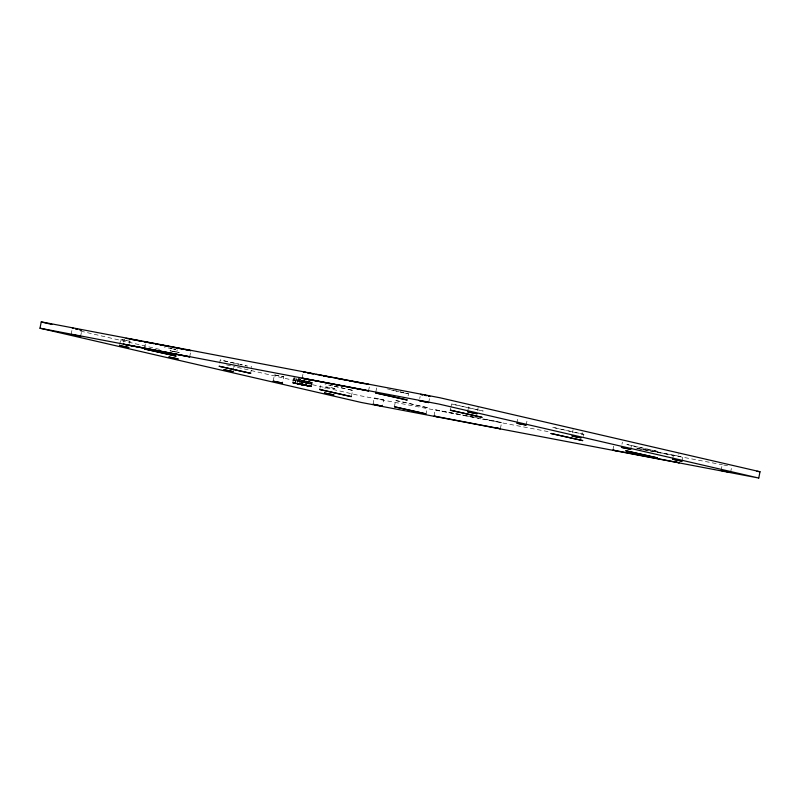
<?xml version="1.0" encoding="UTF-8"?>
<svg xmlns="http://www.w3.org/2000/svg" width="800" height="800" viewBox="0 0 800 800"><rect width="100%" height="100%" fill="white"/><g stroke="black" fill="none" stroke-linecap="round" stroke-linejoin="round"><path stroke-width="0.6" stroke-dasharray="4 3" d="M71.13 334.42L71.95 330.25M80.61 336.4L81.64 331.18M119.69 344.56L120.71 339.35L130.03 341.28L129.63 343.37M123.7 342.12L124.31 338.99M144.55 347.91L145.37 343.74M176.82 351.88L177.23 349.8M189.67 356.9L190.7 351.69M219.63 363.09L220.24 359.97L239.17 364.12M233.26 370.6L233.87 367.47M250.66 373.32L251.28 370.19M273.2 381.15L274.43 374.9L283.75 376.83L282.52 383.09M292.8 382.77L293.83 377.56M293.32 380.71L294.01 377.57M293.84 380.81L294.51 377.66M294.53 380.93L295.19 377.81M295.31 383.33L296.32 378.11L295.37 383.35M295.69 382.33L296.58 378.12M297 383.57L297.9 379.41M297.62 381.7L298.23 378.56M297.72 381.72L298.35 378.58M298.45 381.71L299.07 378.58M299.14 381.89L299.68 378.69M299.21 381.91L299.82 378.79M299.64 382L300.14 378.83M299.92 382.05L300.57 378.85L299.6 384.07M300.88 382.29L301.28 380.21M300.98 382.32L301.43 380.12M302.16 378.22L302.98 374.05M301.31 383.38L301.99 380.22M301.45 383.49L302.15 380.31M301.73 383.48L302.2 380.3M301.88 383.5L302.49 380.37M302.05 383.52L302.67 380.39M302.36 383.48L302.97 380.35M302.6 383.51L303.27 380.4M302.67 384.75L303.69 379.54M303.12 382.71L303.73 379.59M303.72 382.68L304.34 379.55M303.8 382.85L304.41 379.72M304.29 382.84L304.92 379.65M305.65 383.12L306.06 381.04M305.99 383.25L306.38 381M305.9 384.31L306.47 381.13M306.55 384.27L307.16 381.14M306.75 384.51L307.36 381.38M307.33 383.53L307.73 381.44M308.32 381.47L307.96 383.58L308.62 380.54M308.3 383.63L308.91 380.5M308.33 383.65L308.95 380.52M308.65 383.71L309.27 380.58M309.06 383.88L309.68 380.75M310 383.95L310.41 381.86M310.14 383.97L310.63 381.89M310.91 385.34L311.53 382.22M311.39 385.31L312.01 382.18M311.59 385.48L312.28 382.37M319.72 389.51L321.02 383.27M325.27 388.84C321.99 385.87 339.02 387.61 334.59 390.77M351.37 396.61L352.6 390.35L333.51 385.93M368.55 390.92L369.57 385.7M373.03 404.24L374.26 397.99L379.65 399.01L383.63 399.93L382.41 406.19M375.84 391.9L376.86 386.68M394.38 406.78L395.61 400.52L401.26 401.6L427.26 407.62L426.03 413.87M408.11 395.86L408.5 393.77L391.65 389.87M419.72 398.55L420.13 396.47M428.68 402.58L429.5 398.41M434 416.06L435.23 409.8L474 417.16M450.3 410.21L450.71 408.12M450.91 407.08L451.58 403.95L483.18 411.04L451.53 403.95M467.81 410.76L468.84 405.55M477.55 410.61L478.17 407.48M500.39 428.76L501.61 422.5L483.33 418.94L501.61 422.5M516.84 423.19L518.07 416.93M526.17 425.12L527.19 419.91M572.46 432.78L573.07 429.65M581.79 434.72L582.2 432.63M583.48 436.42L583.89 434.33L552.27 427.24L579.58 433.52M612.88 450.08L613.69 445.9M621.98 444.23L622.39 442.15M630.69 449.29L631.71 444.08M672.61 459.21L673.84 452.96M681.94 461.15L682.96 455.93M721.11 470.43L722.13 465.21M730.59 472.4L731.61 467.18M352.59 390.35L352.01 390.25M427.21 407.61L426.67 407.52M583.83 434.33L579.72 433.55M274.45 374.9L283.71 376.82M325.7 386.75L334.96 388.67M408.49 393.78L404.31 392.99M130 341.28L120.79 339.37M383.59 399.93L374.28 397.99M251.54 367L251.01 366.91M679.95 456.42L680.49 456.52L635.17 447.81M173.03 349.01L175.94 349.56M171.57 351.03L169.97 350.74L171.21 351.03M172.21 351.16L176.43 352.01M175.48 351.96L171.86 351.18M176.68 352.19L179.28 352.67L177.04 352.15M324.97 384.01L325.98 384.2M351.87 390.22L333.08 386.06M678.96 454.1L678.42 454M426.53 407.49L395.69 400.54M466.29 415.79L435.25 409.81M467.41 416.01L469.7 416.44M470.84 416.66L474.28 417.31M475.42 417.53L478.85 418.18M638.46 448.53L679.62 456.36M481.04 418.86L360.3 395.75L236.37 367.13M482.26 419.09L549.54 431.88M637.44 448.6L642.27 449.52M643.48 449.75L722.47 464.77M723.66 465L729.62 466.13M403.91 392.91L399.75 391.98M171.99 348.8L164.12 346.99M246.34 366L245.38 365.78M387.4 388.89L390.59 389.63M391.38 390.04L393.67 390.57M395.95 391.1L398.8 391.76M170.25 348.18L172.16 348.62M174.06 349.06L175.7 349.44M240.35 364.39L242.64 364.92M244.92 365.45L247.77 366.11M329.71 385.05L332.56 385.71M234.17 363.19L220.27 359.97M235.32 363.46L238.79 364.26M239.77 364.48L241.73 364.94M328.46 385L330.77 385.53M80.63 331.11L160 349.47M226.64 364.88L235.16 366.85M251.19 366.9L251.83 367.04M305.14 380.73L304.73 382.82L305.16 380.74M626.93 444.5L658.55 451.6L626.93 444.5"/><path stroke-width="1.2" d="M758.77 478.04L760 471.74L759.45 471.6L439.98 397.77L43.55 322.3L41.23 321.96L40 328.22L361.18 402.45L758.77 478.04L438.75 404.03L40 328.22M759.99 471.78L756.94 471.29M481.93 417.3L450.31 410.2L481.95 417.3M301.39 384.47L303.39 384.94L297.03 383.58L298.29 383.86M476.9 413.74L467.62 411.81L476.94 413.74M302.16 384.52L302.68 384.68M375.64 392.94L407.29 400.03L375.67 392.95M301.67 384.54L303.43 384.78M657.29 457.85L625.67 450.76L657.32 457.86M419.39 400.66L428.68 402.58L419.31 400.64M309.7 386.05L311.19 386.36L305.24 385.21M302.32 384.71L304.22 385.05M301.09 384.38L299.54 384.06M305.65 385.3L302.89 384.79L303.88 384.93M294.41 383.07L292.81 382.77L308.65 385.97L297.47 383.84M350.78 396.51L351.37 396.61L319.75 389.51L350.64 396.48M425.44 413.77L426.03 413.87L394.41 406.78L425.3 413.75M126.05 338.31L142.02 341.27M143.21 341.49L154.39 343.62M155.53 343.84L175 347.54M176.14 347.76L183.91 349.23M184.86 349.41L187.73 349.96M306.11 372.47L303.41 371.97L305.31 372.41M307.19 372.68L312.56 373.7M316.13 374.38L322.08 375.51M323.2 375.72L343.57 379.59M344.71 379.81L368.6 384.39M73.45 328.37L72.38 328.18L73.07 328.34M75.88 328.83L77.72 329.19M130.22 339.12L140.75 341.12M144.21 341.78L154.03 343.65M155.26 343.88L157.55 344.32M159.85 344.75L166.75 346.06M167.92 346.29L170.25 346.73M172.59 347.18L183.1 349.17M185.43 349.62L190.9 350.65L189.22 350.25M307.9 372.91L313.87 374.04M319.63 375.14L321.93 375.57M323.08 375.79L330.45 377.19M336.43 378.33L345.62 380.08M349.13 380.75L356.15 382.08M357.31 382.3L364.31 383.63M366.5 384.05L368.7 384.47M422.8 394.8L420.55 394.38L422.47 394.83M424.55 395.13L427.03 395.65M79.91 329.78L81.17 330.02M426.12 395.61L424.34 395.26M428.58 396.08L429.91 396.32L428.31 395.95M186.5 356.22L123.31 344.21L189.67 356.9L186.83 356.28M296.43 383.54L294.12 383.02L295.36 383.3M496.99 428.03L500.39 428.76L434.02 416.06L436.98 416.71M675.87 462.04L679.26 462.77L612.89 450.08L615.85 450.73M521.66 424.1L526.17 425.12L516.86 423.2L521.25 424.2M576.67 436.82L581.17 437.85L571.87 435.92L576.25 436.92M76.93 329.21L75.6 328.92M302.7 384.62L305.7 385.35M300.79 384.43L300.18 384.31M79.51 329.6L81.37 330.03M51.9 324.47L41.23 321.96M306.12 385.3L305.56 385.17L306.34 385.31C299.11 383.78 315.57 387.45 310.03 386.22M298.27 383.99A149.19 2.08 11.1 0 1 301.6 384.62M302.19 378.22L368.55 390.92L302.19 378.22M721.13 470.43L730.59 472.4L721.18 470.44M176 356.05L144.38 348.97L175.99 356.05M250.66 373.32L219.04 366.23L250.65 373.31M551.04 433.5L582.66 440.59L551.04 433.5M80.61 336.4L71.15 334.43L80.61 336.39M128.81 347.54L119.5 345.61L128.77 347.54M178.05 358.93L168.75 357L178.02 358.92M233.05 371.65L223.75 369.72L233.01 371.64M282.52 383.09L273.22 381.16L282.52 383.09M333.78 394.94L324.47 393.01L333.78 394.94M382.41 406.19L373.05 404.25L382.41 406.18M630.69 449.3L621.38 447.37L630.69 449.29M681.94 461.15L672.63 459.22L681.94 461.15"/></g></svg>
